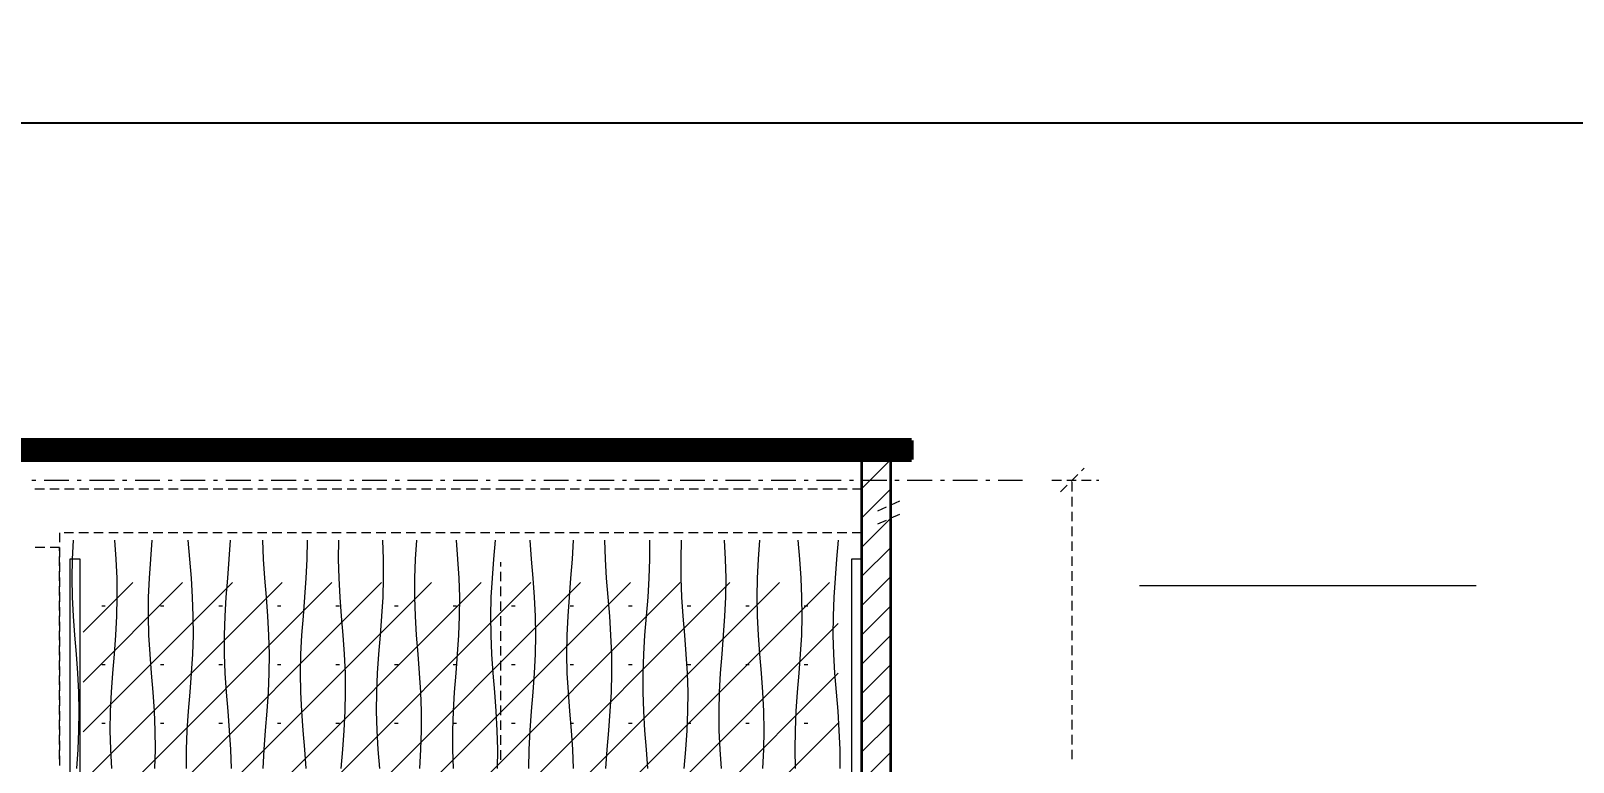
# Model space of a CAD drawing. Header units: millimetres. Extents: x -39780 to 216580, y 220 to 11660.
# Drawn here: x 23652 to 28921, y 3516 to 6014 of the extents above; entities that cross this region are included whole.
import ezdxf

# ---------------------------------------------------------------- set-up
doc = ezdxf.new("R2010")
doc.units = ezdxf.units.MM
for name, color, linetype, lineweight in [('AXIS', 8, 'CONTINUOUS', 9), ('BAND', 7, 'CONTINUOUS', 60), ('FRAME', 7, 'CONTINUOUS', 25), ('HATCH', 8, 'CONTINUOUS', 9), ('PENDING', 8, 'CONTINUOUS', 13), ('TAG', 7, 'CONTINUOUS', 13), ('WALL', 7, 'CONTINUOUS', 35), ('WOOD', 7, 'CONTINUOUS', 18)]:
    doc.layers.add(name, color=color, linetype=linetype, lineweight=lineweight)

msp = doc.modelspace()

# ---------------------------------------------------------------- linework, layer by layer
at = {"layer": 'AXIS'}
for p, q in [((23654.7, 4480), (23668.8, 4480)), ((23697, 4480), (23781.7, 4480)), ((23809.9, 4480), (23824, 4480)), ((23852.2, 4480), (23936.9, 4480)), ((23965.1, 4480), (23979.2, 4480)), ((24007.4, 4480), (24092.1, 4480)), ((24120.3, 4480), (24134.4, 4480)), ((24162.7, 4480), (24247.3, 4480)), ((24275.6, 4480), (24289.7, 4480)), ((24317.9, 4480), (24402.6, 4480)), ((24430.8, 4480), (24444.9, 4480)), ((24473.1, 4480), (24557.8, 4480)), ((24586, 4480), (24600.1, 4480)), ((24628.3, 4480), (24713, 4480)), ((24741.2, 4480), (24755.3, 4480)), ((24783.6, 4480), (24868.2, 4480)), ((24896.4, 4480), (24910.6, 4480)), ((24938.8, 4480), (25023.4, 4480)), ((25051.7, 4480), (25065.8, 4480)), ((25094, 4480), (25178.7, 4480)), ((25206.9, 4480), (25221, 4480)), ((25249.2, 4480), (25333.9, 4480)), ((25362.1, 4480), (25376.2, 4480)), ((25404.4, 4480), (25489.1, 4480)), ((25517.3, 4480), (25531.4, 4480)), ((25559.7, 4480), (25644.3, 4480)), ((25672.6, 4480), (25686.7, 4480)), ((25714.9, 4480), (25799.6, 4480)), ((25827.8, 4480), (25841.9, 4480)), ((25870.1, 4480), (25954.8, 4480)), ((25983, 4480), (25997.1, 4480)), ((26025.3, 4480), (26110, 4480)), ((26138.2, 4480), (26152.3, 4480)), ((26180.6, 4480), (26265.2, 4480)), ((26293.4, 4480), (26307.6, 4480)), ((26335.8, 4480), (26420.4, 4480)), ((26448.7, 4480), (26462.8, 4480)), ((26491, 4480), (26575.7, 4480)), ((26603.9, 4480), (26618, 4480)), ((26646.2, 4480), (26730.9, 4480)), ((26759.1, 4480), (26773.2, 4480)), ((26801.4, 4480), (26886.1, 4480)), ((26914.3, 4480), (26928.4, 4480)), ((26956.7, 4480), (27040, 4480))]:
    msp.add_line(p, q, dxfattribs=at)
at = {"layer": 'BAND'}
for p, q in [((26660, 4615), (22530, 4615)), ((22530, 4614), (26660, 4614)), ((22530, 4606), (26660, 4606)), ((22530, 4598), (26660, 4598)), ((22530, 4590), (26660, 4590)), ((26660, 4550), (26660, 4615)), ((22530, 4582), (26660, 4582)), ((22530, 4574), (26660, 4574)), ((22530, 4566), (26660, 4566)), ((22530, 4558), (26660, 4558)), ((22530, 4550), (26660, 4550)), ((22530, 4550), (26660, 4550))]:
    msp.add_line(p, q, dxfattribs=at)
at = {"layer": 'FRAME'}
msp.add_line((20500, 5700), (34300, 5700), dxfattribs=at)
at = {"layer": 'HATCH'}
for p, q in [((26490, 4450), (26590, 4550)), ((26490, 4350), (26590, 4450)), ((26490, 4250), (26590, 4350)), ((23794.4, 4210), (23797.8, 4275)), ((23942.9, 4210), (23938.2, 4275)), ((24061, 4210), (24066.3, 4275)), ((24194.7, 4210), (24189.5, 4275)), ((24329.7, 4210), (24334, 4275)), ((24446.6, 4210), (24443.7, 4275)), ((24595.9, 4210), (24597, 4275)), ((24703, 4210), (24703.9, 4275)), ((24856.4, 4210), (24853.7, 4275)), ((24965.7, 4210), (24970, 4275)), ((25110.9, 4210), (25105.7, 4275)), ((25233.4, 4210), (25238.7, 4275)), ((25362.2, 4210), (25357.4, 4275)), ((25501.8, 4210), (25505.4, 4275)), ((25615, 4210), (25613.1, 4275)), ((25766.7, 4210), (25766.7, 4275)), ((25873.1, 4210), (25875.1, 4275)), ((26025.4, 4210), (26021.8, 4275)), ((26137.5, 4210), (26142.3, 4275)), ((26278.6, 4210), (26273.3, 4275)), ((26405.8, 4210), (26410.9, 4275)), ((26490, 4150), (26590, 4250)), ((23793, 4145), (23794.4, 4210)), ((23946, 4145), (23942.9, 4210)), ((24056.5, 4145), (24061, 4210)), ((24199.9, 4145), (24194.7, 4210)), ((24324.4, 4145), (24329.7, 4210)), ((24451.2, 4145), (24446.6, 4210)), ((24592.7, 4145), (24595.9, 4210)), ((24704.5, 4145), (24703, 4210)), ((24856.9, 4145), (24856.4, 4210)), ((24963.3, 4145), (24965.7, 4210)), ((25114.8, 4145), (25110.9, 4210)), ((25228.4, 4145), (25233.4, 4210)), ((25367.5, 4145), (25362.2, 4210)), ((25496.9, 4145), (25501.8, 4210)), ((25618.9, 4145), (25615, 4210)), ((25764.4, 4145), (25766.7, 4210)), ((25873.5, 4145), (25873.1, 4210)), ((26027, 4145), (26025.4, 4210)), ((26134.2, 4145), (26137.5, 4210)), ((26283.2, 4145), (26278.6, 4210)), ((26400.5, 4145), (26405.8, 4210)), ((23794, 4080), (23793, 4145)), ((23830, 3960), (24000, 4130)), ((23830, 3790), (24170, 4130)), ((23830, 3620), (24340, 4130)), ((23830, 3450), (24510, 4130)), ((23830, 3280), (24680, 4130)), ((23830, 3110), (24850, 4130)), ((23830, 2940), (25020, 4130)), ((23830, 2770), (25190, 4130)), ((23830, 2600), (25360, 4130)), ((23830, 2430), (25530, 4130)), ((23830, 2260), (25700, 4130)), ((23830, 2090), (25870, 4130)), ((23890, 1980), (26040, 4130)), ((23947, 4080), (23946, 4145)), ((24053.7, 4080), (24056.5, 4145)), ((24060, 1980), (26210, 4130)), ((24204.2, 4080), (24199.9, 4145)), ((24230, 1980), (26380, 4130)), ((24319.3, 4080), (24324.4, 4145)), ((24456.5, 4080), (24451.2, 4145)), ((24587.9, 4080), (24592.7, 4145)), ((24708, 4080), (24704.5, 4145)), ((24855, 4080), (24856.9, 4145)), ((24963.3, 4080), (24963.3, 4145)), ((25116.8, 4080), (25114.8, 4145)), ((25224.7, 4080), (25228.4, 4145)), ((25372.4, 4080), (25367.5, 4145)), ((25491.6, 4080), (25496.9, 4145)), ((25624, 4080), (25618.9, 4145)), ((25760.3, 4080), (25764.4, 4145)), ((25876.2, 4080), (25873.5, 4145)), ((26026.2, 4080), (26027, 4145)), ((26133, 4080), (26134.2, 4145)), ((26286.2, 4080), (26283.2, 4145)), ((26396.2, 4080), (26400.5, 4145)), ((26490, 4050), (26590, 4150)), ((23797.2, 4015), (23794, 4080)), ((23945.6, 4015), (23947, 4080)), ((24053.1, 4015), (24053.7, 4080)), ((24206.6, 4015), (24204.2, 4080)), ((24315.3, 4015), (24319.3, 4080)), ((24461.5, 4015), (24456.5, 4080)), ((24582.6, 4015), (24587.9, 4080)), ((24713, 4015), (24708, 4080)), ((24851.2, 4015), (24855, 4080)), ((24965.5, 4015), (24963.3, 4080)), ((25116.5, 4015), (25116.8, 4080)), ((25223, 4015), (25224.7, 4080)), ((25375.8, 4015), (25372.4, 4080)), ((25486.9, 4015), (25491.6, 4080)), ((25629.3, 4015), (25624, 4080)), ((25755.1, 4015), (25760.3, 4080)), ((25880.6, 4015), (25876.2, 4080)), ((26023.2, 4015), (26026.2, 4080)), ((26134.2, 4015), (26133, 4080)), ((26287, 4015), (26286.2, 4080)), ((26393.5, 4015), (26396.2, 4080)), ((23801.9, 3950), (23797.2, 4015)), ((23894, 4050), (23906, 4050)), ((23942.1, 3950), (23945.6, 4015)), ((24054.9, 3950), (24053.1, 4015)), ((24094, 4050), (24106, 4050)), ((24206.8, 3950), (24206.6, 4015)), ((24294, 4050), (24306, 4050)), ((24313.2, 3950), (24315.3, 4015)), ((24465.2, 3950), (24461.5, 4015)), ((24494, 4050), (24506, 4050)), ((24577.7, 3950), (24582.6, 4015)), ((24694, 4050), (24706, 4050)), ((24718.3, 3950), (24713, 4015)), ((24846.1, 3950), (24851.2, 4015)), ((24894, 4050), (24906, 4050)), ((24969.6, 3950), (24965.5, 4015)), ((25094, 4050), (25106, 4050)), ((25113.9, 3950), (25116.5, 4015)), ((25223.8, 3950), (25223, 4015)), ((25294, 4050), (25306, 4050)), ((25377, 3950), (25375.8, 4015)), ((25483.9, 3950), (25486.9, 4015)), ((25494, 4050), (25506, 4050)), ((25633.7, 3950), (25629.3, 4015)), ((25694, 4050), (25706, 4050)), ((25749.9, 3950), (25755.1, 4015)), ((25885.9, 3950), (25880.6, 4015)), ((25894, 4050), (25906, 4050)), ((26018.6, 3950), (26023.2, 4015)), ((26094, 4050), (26106, 4050)), ((26137.5, 3950), (26134.2, 4015)), ((26285.4, 3950), (26287, 4015)), ((26294, 4050), (26306, 4050)), ((26393.1, 3950), (26393.5, 4015)), ((26490, 3950), (26590, 4050)), ((24400, 1980), (26410, 3990)), ((23807.2, 3885), (23801.9, 3950)), ((23937.2, 3885), (23942.1, 3950)), ((24058.7, 3885), (24054.9, 3950)), ((24204.6, 3885), (24206.8, 3950)), ((24313.4, 3885), (24313.2, 3950)), ((24466.9, 3885), (24465.2, 3950)), ((24574.3, 3885), (24577.7, 3950)), ((24723, 3885), (24718.3, 3950)), ((24840.8, 3885), (24846.1, 3950)), ((24974.8, 3885), (24969.6, 3950)), ((25109.6, 3885), (25113.9, 3950)), ((25226.7, 3885), (25223.8, 3950)), ((25375.9, 3885), (25377, 3950)), ((25483, 3885), (25483.9, 3950)), ((25636.4, 3885), (25633.7, 3950)), ((25745.7, 3885), (25749.9, 3950)), ((25891, 3885), (25885.9, 3950)), ((26013.2, 3885), (26018.6, 3950)), ((26142.3, 3885), (26137.5, 3950)), ((26281.7, 3885), (26285.4, 3950)), ((26395.1, 3885), (26393.1, 3950)), ((26490, 3850), (26590, 3950)), ((23812.1, 3820), (23807.2, 3885)), ((23894, 3850), (23906, 3850)), ((23931.9, 3820), (23937.2, 3885)), ((24063.7, 3820), (24058.7, 3885)), ((24094, 3850), (24106, 3850)), ((24200.5, 3820), (24204.6, 3885)), ((24294, 3850), (24306, 3850)), ((24316, 3820), (24313.4, 3885)), ((24466.3, 3820), (24466.9, 3885)), ((24494, 3850), (24506, 3850)), ((24573, 3820), (24574.3, 3885)), ((24694, 3850), (24706, 3850)), ((24726.1, 3820), (24723, 3885)), ((24836.4, 3820), (24840.8, 3885)), ((24894, 3850), (24906, 3850)), ((24980, 3820), (24974.8, 3885)), ((25094, 3850), (25106, 3850)), ((25104.3, 3820), (25109.6, 3885)), ((25231.3, 3820), (25226.7, 3885)), ((25294, 3850), (25306, 3850)), ((25372.6, 3820), (25375.9, 3885)), ((25484.5, 3820), (25483, 3885)), ((25494, 3850), (25506, 3850)), ((25636.9, 3820), (25636.4, 3885)), ((25694, 3850), (25706, 3850)), ((25743.3, 3820), (25745.7, 3885)), ((25894.9, 3820), (25891, 3885)), ((25894, 3850), (25906, 3850)), ((26008.3, 3820), (26013.2, 3885)), ((26094, 3850), (26106, 3850)), ((26147.7, 3820), (26142.3, 3885)), ((26276.8, 3820), (26281.7, 3885)), ((26294, 3850), (26306, 3850)), ((26399, 3820), (26395.1, 3885)), ((26490, 3750), (26590, 3850)), ((23815.6, 3755), (23812.1, 3820)), ((23927.2, 3755), (23931.9, 3820)), ((24069, 3755), (24063.7, 3820)), ((24195.4, 3755), (24200.5, 3820)), ((24320.3, 3755), (24316, 3820)), ((24463.4, 3755), (24466.3, 3820)), ((24570, 1980), (26410, 3820)), ((24574.1, 3755), (24573, 3820)), ((24727, 3755), (24726.1, 3820)), ((24833.6, 3755), (24836.4, 3820)), ((24984.2, 3755), (24980, 3820)), ((25099.2, 3755), (25104.3, 3820)), ((25236.6, 3755), (25231.3, 3820)), ((25367.8, 3755), (25372.6, 3820)), ((25488.1, 3755), (25484.5, 3820)), ((25635, 3755), (25636.9, 3820)), ((25743.3, 3755), (25743.3, 3820)), ((25896.9, 3755), (25894.9, 3820)), ((26004.6, 3755), (26008.3, 3820)), ((26152.5, 3755), (26147.7, 3820)), ((26271.5, 3755), (26276.8, 3820)), ((26404.1, 3755), (26399, 3820)), ((23817, 3690), (23815.6, 3755)), ((23924, 3690), (23927.2, 3755)), ((24073.5, 3690), (24069, 3755)), ((24190.2, 3690), (24195.4, 3755)), ((24325.5, 3690), (24320.3, 3755)), ((24458.9, 3690), (24463.4, 3755)), ((24577.3, 3690), (24574.1, 3755)), ((24725.5, 3690), (24727, 3755)), ((24833.1, 3690), (24833.6, 3755)), ((24986.6, 3690), (24984.2, 3755)), ((25095.2, 3690), (25099.2, 3755)), ((25241.6, 3690), (25236.6, 3755)), ((25362.5, 3690), (25367.8, 3755)), ((25493.1, 3690), (25488.1, 3755)), ((25631.1, 3690), (25635, 3755)), ((25745.6, 3690), (25743.3, 3755)), ((25896.5, 3690), (25896.9, 3755)), ((26003, 3690), (26004.6, 3755)), ((26155.8, 3690), (26152.5, 3755)), ((26266.8, 3690), (26271.5, 3755)), ((26409.4, 3690), (26404.1, 3755)), ((26490, 3650), (26590, 3750)), ((23816, 3625), (23817, 3690)), ((23923, 3625), (23924, 3690)), ((24076.3, 3625), (24073.5, 3690)), ((24185.9, 3625), (24190.2, 3690)), ((24330.7, 3625), (24325.5, 3690)), ((24453.6, 3625), (24458.9, 3690)), ((24582, 3625), (24577.3, 3690)), ((24722, 3625), (24725.5, 3690)), ((24834.9, 3625), (24833.1, 3690)), ((24986.8, 3625), (24986.6, 3690)), ((25093.2, 3625), (25095.2, 3690)), ((25245.3, 3625), (25241.6, 3690)), ((25357.7, 3625), (25362.5, 3690)), ((25498.4, 3625), (25493.1, 3690)), ((25626, 3625), (25631.1, 3690)), ((25749.7, 3625), (25745.6, 3690)), ((25893.8, 3625), (25896.5, 3690)), ((26003.8, 3625), (26003, 3690)), ((26157, 3625), (26155.8, 3690)), ((26263.8, 3625), (26266.8, 3690)), ((26413.8, 3625), (26409.4, 3690)), ((23894, 3650), (23906, 3650)), ((24094, 3650), (24106, 3650)), ((24294, 3650), (24306, 3650)), ((24494, 3650), (24506, 3650)), ((24694, 3650), (24706, 3650)), ((24740, 1980), (26410, 3650)), ((24894, 3650), (24906, 3650)), ((25094, 3650), (25106, 3650)), ((25294, 3650), (25306, 3650)), ((25494, 3650), (25506, 3650)), ((25694, 3650), (25706, 3650)), ((25894, 3650), (25906, 3650)), ((26094, 3650), (26106, 3650)), ((26294, 3650), (26306, 3650)), ((26490, 3550), (26590, 3650)), ((23812.9, 3560), (23816, 3625)), ((23924.4, 3560), (23923, 3625)), ((24076.9, 3560), (24076.3, 3625)), ((24183.4, 3560), (24185.9, 3625)), ((24334.7, 3560), (24330.7, 3625)), ((24448.5, 3560), (24453.6, 3625)), ((24587.3, 3560), (24582, 3625)), ((24717.1, 3560), (24722, 3625)), ((24838.8, 3560), (24834.9, 3625)), ((24984.5, 3560), (24986.8, 3625)), ((25093.5, 3560), (25093.2, 3625)), ((25246.9, 3560), (25245.3, 3625)), ((25354.3, 3560), (25357.7, 3625)), ((25503, 3560), (25498.4, 3625)), ((25620.7, 3560), (25626, 3625)), ((25754.9, 3560), (25749.7, 3625)), ((25889.5, 3560), (25893.8, 3625)), ((26006.8, 3560), (26003.8, 3625)), ((26155.8, 3560), (26157, 3625)), ((26263, 3560), (26263.8, 3625)), ((26416.5, 3560), (26413.8, 3625)), ((23808.1, 3495), (23812.9, 3560)), ((23927.9, 3495), (23924.4, 3560)), ((24075.2, 3495), (24076.9, 3560)), ((24183.2, 3495), (24183.4, 3560)), ((24336.8, 3495), (24334.7, 3560)), ((24444.8, 3495), (24448.5, 3560)), ((24592.2, 3495), (24587.3, 3560)), ((24711.8, 3495), (24717.1, 3560)), ((24843.8, 3495), (24838.8, 3560)), ((24980.4, 3495), (24984.5, 3560)), ((25096, 3495), (25093.5, 3560)), ((25246.2, 3495), (25246.9, 3560)), ((25353, 3495), (25354.3, 3560)), ((25506.1, 3495), (25503, 3560)), ((25616.3, 3495), (25620.7, 3560)), ((25760.1, 3495), (25754.9, 3560)), ((25884.2, 3495), (25889.5, 3560)), ((26011.4, 3495), (26006.8, 3560)), ((26152.5, 3495), (26155.8, 3560)), ((26264.6, 3495), (26263, 3560)), ((26416.9, 3495), (26416.5, 3560)), ((26490, 3450), (26590, 3550))]:
    msp.add_line(p, q, dxfattribs=at)
at = {"layer": 'PENDING'}
for p, q in [((27140, 4480), (27172.5, 4480)), ((27190.8, 4480), (27223.3, 4480)), ((27205.9, 4475.9), (27228.9, 4498.9)), ((27241.6, 4480), (27274.1, 4480)), ((27241.8, 4511.8), (27250, 4520)), ((27292.4, 4480), (27300, 4480)), ((23665.2, 4450), (23697.7, 4450)), ((23716, 4450), (23748.5, 4450)), ((23766.8, 4450), (23799.3, 4450)), ((23817.6, 4450), (23850.1, 4450)), ((23868.4, 4450), (23900.9, 4450)), ((23919.2, 4450), (23951.7, 4450)), ((23970, 4450), (24002.5, 4450)), ((24020.8, 4450), (24053.3, 4450)), ((24071.6, 4450), (24104.1, 4450)), ((24122.4, 4450), (24154.9, 4450)), ((24173.2, 4450), (24205.7, 4450)), ((24224, 4450), (24256.5, 4450)), ((24274.8, 4450), (24307.3, 4450)), ((24325.6, 4450), (24358.1, 4450)), ((24376.4, 4450), (24408.9, 4450)), ((24427.2, 4450), (24459.7, 4450)), ((24478, 4450), (24510.5, 4450)), ((24528.8, 4450), (24561.3, 4450)), ((24579.6, 4450), (24612.1, 4450)), ((24630.4, 4450), (24662.9, 4450)), ((24681.2, 4450), (24713.7, 4450)), ((24732, 4450), (24764.5, 4450)), ((24782.8, 4450), (24815.3, 4450)), ((24833.6, 4450), (24866.1, 4450)), ((24884.4, 4450), (24916.9, 4450)), ((24935.2, 4450), (24967.7, 4450)), ((24986, 4450), (25018.5, 4450)), ((25036.8, 4450), (25069.3, 4450)), ((25087.6, 4450), (25120.1, 4450)), ((25138.4, 4450), (25170.9, 4450)), ((25189.2, 4450), (25221.7, 4450)), ((25240, 4450), (25272.5, 4450)), ((25290.8, 4450), (25323.3, 4450)), ((25341.6, 4450), (25374.1, 4450)), ((25392.4, 4450), (25424.9, 4450)), ((25443.2, 4450), (25475.7, 4450)), ((25494, 4450), (25526.5, 4450)), ((25544.8, 4450), (25577.3, 4450)), ((25595.6, 4450), (25628.1, 4450)), ((25646.4, 4450), (25678.9, 4450)), ((25697.2, 4450), (25729.7, 4450)), ((25748, 4450), (25780.5, 4450)), ((25798.8, 4450), (25831.3, 4450)), ((25849.6, 4450), (25882.1, 4450)), ((25900.4, 4450), (25932.9, 4450)), ((25951.2, 4450), (25983.7, 4450)), ((26002, 4450), (26034.5, 4450)), ((26052.8, 4450), (26085.3, 4450)), ((26103.6, 4450), (26136.1, 4450)), ((26154.4, 4450), (26186.9, 4450)), ((26205.2, 4450), (26237.7, 4450)), ((26256, 4450), (26288.5, 4450)), ((26306.8, 4450), (26339.3, 4450)), ((26357.6, 4450), (26390.1, 4450)), ((26408.4, 4450), (26440.9, 4450)), ((26459.2, 4450), (26490, 4450)), ((27170, 4440), (27192.9, 4462.9)), ((27210, 4440.8), (27210, 4473.3)), ((26545, 4375), (26574.7, 4388.2)), ((26591.4, 4395.6), (26621.1, 4408.8)), ((27210, 4390), (27210, 4422.5)), ((26545, 4330), (26574.7, 4343.2)), ((26591.4, 4350.6), (26621.1, 4363.8)), ((27210, 4339.2), (27210, 4371.7)), ((23750, 4300), (23750, 4267.5)), ((23797.6, 4300), (23765.1, 4300)), ((23848.4, 4300), (23815.9, 4300)), ((23899.2, 4300), (23866.7, 4300)), ((23950, 4300), (23917.5, 4300)), ((24000.8, 4300), (23968.3, 4300)), ((24051.6, 4300), (24019.1, 4300)), ((24102.4, 4300), (24069.9, 4300)), ((24153.2, 4300), (24120.7, 4300)), ((24204, 4300), (24171.5, 4300)), ((24254.8, 4300), (24222.3, 4300)), ((24305.6, 4300), (24273.1, 4300)), ((24356.4, 4300), (24323.9, 4300)), ((24407.2, 4300), (24374.7, 4300)), ((24458, 4300), (24425.5, 4300)), ((24508.8, 4300), (24476.3, 4300)), ((24559.6, 4300), (24527.1, 4300)), ((24610.4, 4300), (24577.9, 4300)), ((24661.2, 4300), (24628.7, 4300)), ((24712, 4300), (24679.5, 4300)), ((24762.8, 4300), (24730.3, 4300)), ((24813.6, 4300), (24781.1, 4300)), ((24864.4, 4300), (24831.9, 4300)), ((24915.2, 4300), (24882.7, 4300)), ((24966, 4300), (24933.5, 4300)), ((25016.8, 4300), (24984.3, 4300)), ((25067.6, 4300), (25035.1, 4300)), ((25118.4, 4300), (25085.9, 4300)), ((25169.2, 4300), (25136.7, 4300)), ((25220, 4300), (25187.5, 4300)), ((25270.8, 4300), (25238.3, 4300)), ((25321.6, 4300), (25289.1, 4300)), ((25372.4, 4300), (25339.9, 4300)), ((25423.2, 4300), (25390.7, 4300)), ((25474, 4300), (25441.5, 4300)), ((25524.8, 4300), (25492.3, 4300)), ((25575.6, 4300), (25543.1, 4300)), ((25626.4, 4300), (25593.9, 4300)), ((25677.2, 4300), (25644.7, 4300)), ((25728, 4300), (25695.5, 4300)), ((25778.8, 4300), (25746.3, 4300)), ((25829.6, 4300), (25797.1, 4300)), ((25880.4, 4300), (25847.9, 4300)), ((25931.2, 4300), (25898.7, 4300)), ((25982, 4300), (25949.5, 4300)), ((26032.8, 4300), (26000.3, 4300)), ((26083.6, 4300), (26051.1, 4300)), ((26134.4, 4300), (26101.9, 4300)), ((26185.2, 4300), (26152.7, 4300)), ((26236, 4300), (26203.5, 4300)), ((26286.8, 4300), (26254.3, 4300)), ((26337.6, 4300), (26305.1, 4300)), ((26388.4, 4300), (26355.9, 4300)), ((26439.2, 4300), (26406.7, 4300)), ((26490, 4300), (26457.5, 4300)), ((26490, 4288.4), (26490, 4300)), ((26490, 4237.6), (26490, 4270.1)), ((27210, 4288.4), (27210, 4320.9)), ((27210, 4237.6), (27210, 4270.1)), ((23699.2, 4250), (23666.7, 4250)), ((23750, 4250), (23717.5, 4250)), ((23750, 4237.6), (23750, 4250)), ((23750, 4249.2), (23750, 4216.7)), ((23750, 4186.8), (23750, 4219.3)), ((26490, 4186.8), (26490, 4219.3)), ((27210, 4186.8), (27210, 4219.3)), ((23750, 4198.4), (23750, 4165.9)), ((23750, 4136), (23750, 4168.5)), ((25257, 4185.2), (25257, 4200)), ((25257, 4134.4), (25257, 4166.9)), ((26490, 4136), (26490, 4168.5)), ((27210, 4136), (27210, 4168.5)), ((23750, 4147.6), (23750, 4115.1)), ((23750, 4085.2), (23750, 4117.7)), ((25257, 4083.6), (25257, 4116.1)), ((26490, 4085.2), (26490, 4117.7)), ((27210, 4085.2), (27210, 4117.7)), ((23750, 4096.8), (23750, 4064.3)), ((23750, 4034.4), (23750, 4066.9)), ((25257, 4032.8), (25257, 4065.3)), ((26490, 4034.4), (26490, 4066.9)), ((27210, 4034.4), (27210, 4066.9)), ((23750, 4046), (23750, 4013.5)), ((23750, 3983.6), (23750, 4016.1)), ((25257, 3982), (25257, 4014.5)), ((26490, 3983.6), (26490, 4016.1)), ((27210, 3983.6), (27210, 4016.1)), ((23750, 3995.2), (23750, 3962.7)), ((23750, 3932.8), (23750, 3965.3)), ((25257, 3931.2), (25257, 3963.7)), ((26490, 3932.8), (26490, 3965.3)), ((27210, 3932.8), (27210, 3965.3)), ((23750, 3944.4), (23750, 3911.9)), ((23750, 3882), (23750, 3914.5)), ((25257, 3880.4), (25257, 3912.9)), ((26490, 3882), (26490, 3914.5)), ((27210, 3882), (27210, 3914.5)), ((23750, 3893.6), (23750, 3861.1)), ((23750, 3831.2), (23750, 3863.7)), ((25257, 3829.6), (25257, 3862.1)), ((26490, 3831.2), (26490, 3863.7)), ((27210, 3831.2), (27210, 3863.7)), ((23750, 3842.8), (23750, 3810.3)), ((23750, 3780.4), (23750, 3812.9)), ((25257, 3778.8), (25257, 3811.3)), ((26490, 3780.4), (26490, 3812.9)), ((27210, 3780.4), (27210, 3812.9)), ((23750, 3792), (23750, 3759.5)), ((23750, 3729.6), (23750, 3762.1)), ((25257, 3728), (25257, 3760.5)), ((26490, 3729.6), (26490, 3762.1)), ((27210, 3729.6), (27210, 3762.1)), ((23750, 3741.2), (23750, 3708.7)), ((23750, 3678.8), (23750, 3711.3)), ((23750, 3690.4), (23750, 3657.9)), ((25257, 3677.2), (25257, 3709.7)), ((26490, 3678.8), (26490, 3711.3)), ((27210, 3678.8), (27210, 3711.3)), ((23750, 3628), (23750, 3660.5)), ((23750, 3639.6), (23750, 3607.1)), ((25257, 3626.4), (25257, 3658.9)), ((26490, 3628), (26490, 3660.5)), ((27210, 3628), (27210, 3660.5)), ((23750, 3577.2), (23750, 3609.7)), ((23750, 3588.8), (23750, 3556.3)), ((25257, 3575.6), (25257, 3608.1)), ((26490, 3577.2), (26490, 3609.7)), ((27210, 3577.2), (27210, 3609.7)), ((23750, 3526.4), (23750, 3558.9)), ((23750, 3538), (23750, 3505.5)), ((25257, 3524.8), (25257, 3557.3)), ((26490, 3526.4), (26490, 3558.9)), ((27210, 3526.4), (27210, 3558.9))]:
    msp.add_line(p, q, dxfattribs=at)
at = {"layer": 'TAG'}
msp.add_line((27440, 4120), (28590, 4120), dxfattribs=at)
at = {"layer": 'WALL'}
for p, q in [((26590, 4550), (26490, 4550)), ((26490, 4550), (26490, 1850)), ((26590, 1850), (26590, 4550))]:
    msp.add_line(p, q, dxfattribs=at)
at = {"layer": 'WOOD'}
for p, q in [((23820, 4210), (23785, 4210)), ((23785, 4210), (23785, 1930)), ((23820, 1930), (23820, 4210)), ((26490, 4210), (26455, 4210)), ((26455, 4210), (26455, 1930)), ((26490, 1930), (26490, 4210))]:
    msp.add_line(p, q, dxfattribs=at)

doc.saveas('drawing.dxf')
